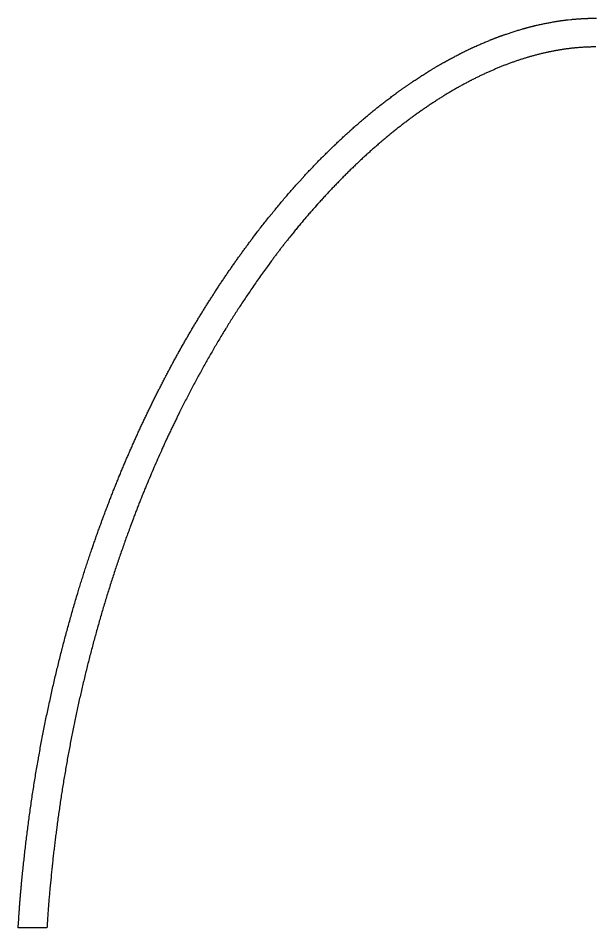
# Model space of a CAD drawing. Extents: x -7325 to -371, y -3238 to 133.
# Drawn here: x -2139.6 to -1948.9, y -309 to -9 of the extents above; entities that cross this region are included whole.
import ezdxf

# ---------------------------------------------------------------- set-up
doc = ezdxf.new("R2010")
doc.units = 0
doc.header["$MEASUREMENT"] = 0
doc.layers.add('NAILERS', color=7, linetype='CONTINUOUS')

msp = doc.modelspace()

# ---------------------------------------------------------------- linework, layer by layer
at = {"layer": 'NAILERS'}
msp.add_lwpolyline([(-1948.88, -18.44), (-1949.14, -18.44), (-1949.39, -18.44), (-1949.65, -18.45), (-1949.91, -18.45), (-1950.16, -18.45), (-1950.42, -18.46), (-1950.67, -18.47), (-1950.93, -18.47), (-1951.19, -18.48), (-1951.44, -18.49), (-1951.7, -18.5), (-1951.95, -18.51), (-1951.96, -18.51), (-1952.22, -18.52), (-1952.47, -18.54), (-1952.73, -18.55), (-1952.99, -18.56), (-1953.24, -18.58), (-1953.5, -18.6), (-1953.75, -18.61), (-1954.01, -18.63), (-1954.27, -18.65), (-1954.52, -18.67), (-1954.78, -18.69), (-1955.03, -18.71), (-1955.29, -18.74), (-1955.55, -18.76), (-1955.8, -18.78), (-1956.06, -18.81), (-1956.08, -18.81), (-1956.34, -18.84), (-1956.6, -18.87), (-1956.86, -18.9), (-1957.12, -18.92), (-1957.38, -18.95), (-1957.64, -18.99), (-1957.89, -19.02), (-1958.15, -19.05), (-1958.41, -19.08), (-1958.67, -19.12), (-1958.93, -19.15), (-1959.18, -19.19), (-1959.44, -19.23), (-1959.7, -19.27), (-1959.96, -19.31), (-1960.21, -19.35), (-1960.25, -19.35), (-1960.51, -19.39), (-1960.77, -19.43), (-1961.03, -19.48), (-1961.29, -19.52), (-1961.55, -19.57), (-1961.81, -19.61), (-1962.07, -19.66), (-1962.33, -19.71), (-1962.59, -19.75), (-1962.85, -19.8), (-1963.11, -19.85), (-1963.37, -19.9), (-1963.63, -19.95), (-1963.89, -20.01), (-1964.15, -20.06), (-1964.41, -20.11), (-1964.44, -20.12), (-1964.71, -20.18), (-1964.97, -20.23), (-1965.23, -20.29), (-1965.49, -20.35), (-1965.76, -20.41), (-1966.02, -20.47), (-1966.28, -20.53), (-1966.54, -20.59), (-1966.8, -20.65), (-1967.07, -20.72), (-1967.33, -20.78), (-1967.59, -20.85), (-1967.85, -20.91), (-1968.11, -20.98), (-1968.37, -21.05), (-1968.63, -21.11), (-1968.67, -21.12), (-1968.93, -21.2), (-1969.2, -21.27), (-1969.46, -21.34), (-1969.73, -21.41), (-1969.99, -21.48), (-1970.25, -21.56), (-1970.52, -21.63), (-1970.78, -21.71), (-1971.04, -21.79), (-1971.31, -21.86), (-1971.57, -21.94), (-1971.83, -22.02), (-1972.09, -22.1), (-1972.36, -22.18), (-1972.62, -22.26), (-1972.88, -22.34), (-1972.92, -22.36), (-1973.19, -22.44), (-1973.45, -22.53), (-1973.72, -22.61), (-1973.98, -22.7), (-1974.25, -22.79), (-1974.51, -22.87), (-1974.78, -22.96), (-1975.04, -23.05), (-1975.31, -23.14), (-1975.57, -23.23), (-1975.83, -23.33), (-1976.1, -23.42), (-1976.36, -23.51), (-1976.62, -23.61), (-1976.89, -23.7), (-1977.15, -23.8), (-1977.19, -23.81), (-1977.46, -23.91), (-1977.73, -24.01), (-1977.99, -24.11), (-1978.26, -24.21), (-1978.53, -24.31), (-1978.79, -24.41), (-1979.06, -24.51), (-1979.32, -24.62), (-1979.59, -24.72), (-1979.86, -24.83), (-1980.12, -24.93), (-1980.38, -25.04), (-1980.65, -25.15), (-1980.91, -25.25), (-1981.18, -25.36), (-1981.44, -25.47), (-1981.48, -25.49), (-1981.75, -25.6), (-1982.02, -25.71), (-1982.29, -25.83), (-1982.55, -25.94), (-1982.82, -26.06), (-1983.09, -26.17), (-1983.36, -26.29), (-1983.62, -26.41), (-1983.89, -26.52), (-1984.15, -26.64), (-1984.42, -26.76), (-1984.68, -26.88), (-1984.95, -27), (-1985.21, -27.12), (-1985.48, -27.24), (-1985.74, -27.37), (-1985.79, -27.39), (-1986.06, -27.51), (-1986.32, -27.64), (-1986.59, -27.77), (-1986.86, -27.89), (-1987.13, -28.02), (-1987.4, -28.15), (-1987.66, -28.28), (-1987.93, -28.41), (-1988.2, -28.54), (-1988.46, -28.67), (-1988.73, -28.81), (-1989, -28.94), (-1989.26, -29.07), (-1989.53, -29.21), (-1989.79, -29.34), (-1990.05, -29.48), (-1990.1, -29.5), (-1990.37, -29.64), (-1990.64, -29.78), (-1990.91, -29.92), (-1991.18, -30.06), (-1991.44, -30.2), (-1991.71, -30.34), (-1991.98, -30.49), (-1992.25, -30.63), (-1992.51, -30.77), (-1992.78, -30.92), (-1993.05, -31.06), (-1993.31, -31.21), (-1993.58, -31.36), (-1993.84, -31.5), (-1994.11, -31.65), (-1994.37, -31.8), (-1994.42, -31.83), (-1994.69, -31.98), (-1994.96, -32.13), (-1995.23, -32.29), (-1995.49, -32.44), (-1995.76, -32.59), (-1996.03, -32.75), (-1996.3, -32.91), (-1996.57, -33.06), (-1996.83, -33.22), (-1997.1, -33.38), (-1997.36, -33.54), (-1997.63, -33.69), (-1997.9, -33.85), (-1998.16, -34.01), (-1998.43, -34.18), (-1998.69, -34.34), (-1998.74, -34.36), (-1999.01, -34.53), (-1999.27, -34.7), (-1999.54, -34.86), (-1999.81, -35.03), (-2000.08, -35.2), (-2000.35, -35.36), (-2000.62, -35.53), (-2000.88, -35.7), (-2001.15, -35.87), (-2001.42, -36.04), (-2001.68, -36.21), (-2001.95, -36.39), (-2002.21, -36.56), (-2002.48, -36.73), (-2002.74, -36.91), (-2003.01, -37.08), (-2003.05, -37.11), (-2003.32, -37.29), (-2003.59, -37.47), (-2003.86, -37.64), (-2004.13, -37.82), (-2004.39, -38.01), (-2004.66, -38.19), (-2004.93, -38.37), (-2005.19, -38.55), (-2005.46, -38.73), (-2005.73, -38.92), (-2005.99, -39.1), (-2006.26, -39.28), (-2006.52, -39.47), (-2006.79, -39.65), (-2007.05, -39.84), (-2007.31, -40.03), (-2007.36, -40.06), (-2007.63, -40.25), (-2007.9, -40.44), (-2008.16, -40.63), (-2008.43, -40.82), (-2008.7, -41.02), (-2008.96, -41.21), (-2009.23, -41.41), (-2009.5, -41.6), (-2009.76, -41.8), (-2010.03, -41.99), (-2010.29, -42.19), (-2010.56, -42.38), (-2010.82, -42.58), (-2011.09, -42.78), (-2011.35, -42.98), (-2011.61, -43.18), (-2011.65, -43.21), (-2011.92, -43.41), (-2012.19, -43.62), (-2012.46, -43.82), (-2012.72, -44.03), (-2012.99, -44.23), (-2013.26, -44.44), (-2013.52, -44.64), (-2013.79, -44.85), (-2014.05, -45.06), (-2014.32, -45.27), (-2014.58, -45.47), (-2014.84, -45.68), (-2015.11, -45.89), (-2015.37, -46.1), (-2015.63, -46.31), (-2015.89, -46.52), (-2015.93, -46.56), (-2016.2, -46.77), (-2016.47, -46.99), (-2016.73, -47.21), (-2017, -47.42), (-2017.26, -47.64), (-2017.53, -47.86), (-2017.79, -48.08), (-2018.06, -48.3), (-2018.32, -48.52), (-2018.58, -48.74), (-2018.85, -48.96), (-2019.11, -49.18), (-2019.37, -49.4), (-2019.63, -49.62), (-2019.89, -49.85), (-2020.15, -50.07), (-2020.19, -50.1), (-2020.46, -50.33), (-2020.72, -50.56), (-2020.99, -50.79), (-2021.25, -51.02), (-2021.52, -51.25), (-2021.78, -51.48), (-2022.04, -51.71), (-2022.31, -51.94), (-2022.57, -52.17), (-2022.83, -52.4), (-2023.09, -52.64), (-2023.35, -52.87), (-2023.61, -53.1), (-2023.87, -53.34), (-2024.13, -53.57), (-2024.39, -53.81), (-2024.43, -53.84), (-2024.69, -54.08), (-2024.96, -54.32), (-2025.22, -54.56), (-2025.48, -54.8), (-2025.75, -55.05), (-2026.01, -55.29), (-2026.27, -55.53), (-2026.53, -55.77), (-2026.79, -56.02), (-2027.05, -56.26), (-2027.31, -56.51), (-2027.57, -56.75), (-2027.83, -57), (-2028.08, -57.24), (-2028.34, -57.49), (-2028.6, -57.73), (-2028.64, -57.77), (-2028.9, -58.02), (-2029.16, -58.27), (-2029.42, -58.53), (-2029.68, -58.78), (-2029.94, -59.03), (-2030.2, -59.29), (-2030.46, -59.54), (-2030.72, -59.8), (-2030.98, -60.05), (-2031.24, -60.31), (-2031.5, -60.56), (-2031.75, -60.82), (-2032.01, -61.08), (-2032.27, -61.33), (-2032.52, -61.59), (-2032.78, -61.85), (-2032.81, -61.89), (-2033.07, -62.15), (-2033.33, -62.41), (-2033.59, -62.68), (-2033.85, -62.94), (-2034.11, -63.21), (-2034.37, -63.47), (-2034.62, -63.74), (-2034.88, -64), (-2035.14, -64.27), (-2035.39, -64.54), (-2035.65, -64.8), (-2035.9, -65.07), (-2036.16, -65.34), (-2036.41, -65.61), (-2036.66, -65.88), (-2036.92, -66.15), (-2036.95, -66.19), (-2037.21, -66.46), (-2037.47, -66.74), (-2037.72, -67.01), (-2037.98, -67.29), (-2038.23, -67.56), (-2038.49, -67.84), (-2038.74, -68.12), (-2039, -68.39), (-2039.25, -68.67), (-2039.5, -68.95), (-2039.76, -69.23), (-2040.01, -69.51), (-2040.26, -69.79), (-2040.51, -70.07), (-2040.76, -70.35), (-2041.02, -70.63), (-2041.05, -70.67), (-2041.3, -70.95), (-2041.56, -71.24), (-2041.81, -71.53), (-2042.07, -71.81), (-2042.32, -72.1), (-2042.57, -72.39), (-2042.82, -72.68), (-2043.07, -72.97), (-2043.33, -73.25), (-2043.58, -73.54), (-2043.83, -73.83), (-2044.08, -74.12), (-2044.32, -74.41), (-2044.57, -74.71), (-2044.82, -75), (-2045.07, -75.29), (-2045.1, -75.33), (-2045.35, -75.62), (-2045.61, -75.92), (-2045.86, -76.22), (-2046.11, -76.52), (-2046.36, -76.82), (-2046.61, -77.11), (-2046.85, -77.41), (-2047.1, -77.71), (-2047.35, -78.01), (-2047.6, -78.31), (-2047.85, -78.61), (-2048.09, -78.92), (-2048.34, -79.22), (-2048.58, -79.52), (-2048.83, -79.82), (-2049.07, -80.12), (-2050.12, -81.42), (-2050.31, -81.66), (-2050.5, -81.89), (-2050.69, -82.12), (-2050.87, -82.36), (-2051.06, -82.59), (-2051.25, -82.82), (-2051.43, -83.06), (-2051.62, -83.29), (-2051.8, -83.53), (-2051.99, -83.76), (-2052.17, -84), (-2052.35, -84.23), (-2052.54, -84.47), (-2052.72, -84.71), (-2052.9, -84.94), (-2053.09, -85.18), (-2053.27, -85.42), (-2053.45, -85.65), (-2053.63, -85.89), (-2053.81, -86.13), (-2053.99, -86.37), (-2054.18, -86.6), (-2054.36, -86.84), (-2054.54, -87.08), (-2054.71, -87.32), (-2054.89, -87.56), (-2055.07, -87.8), (-2055.25, -88.04), (-2055.43, -88.28), (-2055.61, -88.52), (-2055.78, -88.76), (-2055.96, -89), (-2057.3, -90.83), (-2057.63, -91.28), (-2057.96, -91.73), (-2058.29, -92.18), (-2058.61, -92.63), (-2058.94, -93.08), (-2059.26, -93.53), (-2059.58, -93.98), (-2059.9, -94.44), (-2060.22, -94.89), (-2060.54, -95.34), (-2060.86, -95.8), (-2061.18, -96.25), (-2061.49, -96.71), (-2061.81, -97.17), (-2062.12, -97.62), (-2062.44, -98.08), (-2062.78, -98.59), (-2063.05, -98.98), (-2063.32, -99.38), (-2063.59, -99.77), (-2063.86, -100.17), (-2064.12, -100.57), (-2064.39, -100.97), (-2064.66, -101.37), (-2064.92, -101.76), (-2065.19, -102.16), (-2065.45, -102.56), (-2065.72, -102.96), (-2065.98, -103.36), (-2066.24, -103.76), (-2066.5, -104.17), (-2066.76, -104.57), (-2067.03, -104.97), (-2067.29, -105.37), (-2067.55, -105.77), (-2067.8, -106.18), (-2068.06, -106.58), (-2068.32, -106.98), (-2068.58, -107.39), (-2068.83, -107.79), (-2069.09, -108.2), (-2069.35, -108.6), (-2069.6, -109.01), (-2069.85, -109.41), (-2070.11, -109.82), (-2070.36, -110.23), (-2070.61, -110.64), (-2070.86, -111.04), (-2071.12, -111.45), (-2071.13, -111.48), (-2071.38, -111.89), (-2071.64, -112.3), (-2071.89, -112.71), (-2072.14, -113.12), (-2072.39, -113.54), (-2072.64, -113.95), (-2072.89, -114.37), (-2073.13, -114.78), (-2073.38, -115.19), (-2073.63, -115.61), (-2073.88, -116.02), (-2074.12, -116.44), (-2074.37, -116.86), (-2074.61, -117.27), (-2074.86, -117.69), (-2075.1, -118.1), (-2075.11, -118.13), (-2075.36, -118.55), (-2075.6, -118.97), (-2075.85, -119.39), (-2076.09, -119.82), (-2076.33, -120.24), (-2076.57, -120.66), (-2076.82, -121.08), (-2077.06, -121.5), (-2077.3, -121.93), (-2077.53, -122.35), (-2077.77, -122.78), (-2078.01, -123.2), (-2078.25, -123.62), (-2078.49, -124.05), (-2078.72, -124.48), (-2078.96, -124.9), (-2078.97, -124.93), (-2079.21, -125.36), (-2079.45, -125.79), (-2079.68, -126.22), (-2079.92, -126.65), (-2080.15, -127.08), (-2080.39, -127.51), (-2080.62, -127.94), (-2080.85, -128.37), (-2081.08, -128.8), (-2081.32, -129.24), (-2081.55, -129.67), (-2081.78, -130.1), (-2082.01, -130.53), (-2082.24, -130.97), (-2082.46, -131.4), (-2082.69, -131.84), (-2082.71, -131.86), (-2082.93, -132.3), (-2083.16, -132.74), (-2083.39, -133.18), (-2083.62, -133.62), (-2083.84, -134.05), (-2084.07, -134.49), (-2084.3, -134.93), (-2084.52, -135.37), (-2084.75, -135.81), (-2084.97, -136.25), (-2085.19, -136.69), (-2085.41, -137.14), (-2085.64, -137.58), (-2085.86, -138.02), (-2086.08, -138.46), (-2086.3, -138.9), (-2087.21, -140.74), (-2087.37, -141.07), (-2087.54, -141.41), (-2087.7, -141.74), (-2087.87, -142.08), (-2088.03, -142.42), (-2088.2, -142.75), (-2088.36, -143.09), (-2088.52, -143.43), (-2088.69, -143.77), (-2088.85, -144.1), (-2089.01, -144.44), (-2089.17, -144.78), (-2089.33, -145.12), (-2089.49, -145.46), (-2089.65, -145.79), (-2089.81, -146.13), (-2089.97, -146.47), (-2090.13, -146.81), (-2090.29, -147.15), (-2090.45, -147.49), (-2090.61, -147.83), (-2090.76, -148.17), (-2090.92, -148.51), (-2091.07, -148.85), (-2091.23, -149.19), (-2091.39, -149.54), (-2091.54, -149.88), (-2091.69, -150.22), (-2091.85, -150.56), (-2092, -150.9), (-2092.15, -151.24), (-2092.31, -151.59), (-2092.32, -151.63), (-2092.63, -152.32), (-2092.94, -153.01), (-2093.24, -153.7), (-2093.54, -154.39), (-2093.85, -155.08), (-2094.15, -155.77), (-2094.45, -156.47), (-2094.75, -157.16), (-2095.05, -157.85), (-2095.34, -158.55), (-2095.64, -159.24), (-2095.94, -159.94), (-2096.23, -160.63), (-2096.53, -161.33), (-2096.82, -162.02), (-2097.11, -162.72), (-2097.15, -162.8), (-2097.29, -163.15), (-2097.44, -163.51), (-2097.59, -163.86), (-2097.74, -164.21), (-2097.88, -164.57), (-2098.03, -164.92), (-2098.17, -165.27), (-2098.32, -165.63), (-2098.46, -165.98), (-2098.61, -166.34), (-2098.75, -166.69), (-2098.89, -167.05), (-2099.03, -167.4), (-2099.18, -167.76), (-2099.32, -168.12), (-2099.46, -168.47), (-2099.6, -168.83), (-2099.74, -169.18), (-2099.88, -169.54), (-2100.02, -169.9), (-2100.16, -170.25), (-2100.3, -170.61), (-2100.43, -170.97), (-2100.57, -171.33), (-2100.71, -171.68), (-2100.85, -172.04), (-2100.98, -172.4), (-2101.12, -172.76), (-2101.25, -173.12), (-2101.39, -173.47), (-2101.52, -173.83), (-2101.66, -174.19), (-2102.4, -176.18), (-2102.58, -176.67), (-2102.76, -177.15), (-2102.94, -177.64), (-2103.11, -178.12), (-2103.29, -178.6), (-2103.47, -179.09), (-2103.64, -179.57), (-2103.82, -180.06), (-2104, -180.54), (-2104.17, -181.03), (-2104.34, -181.52), (-2104.52, -182), (-2104.69, -182.49), (-2104.86, -182.97), (-2105.03, -183.46), (-2105.2, -183.95), (-2105.37, -184.43), (-2105.54, -184.92), (-2105.71, -185.41), (-2105.88, -185.9), (-2106.05, -186.38), (-2106.22, -186.87), (-2106.38, -187.36), (-2106.55, -187.85), (-2106.71, -188.34), (-2106.88, -188.83), (-2107.04, -189.32), (-2107.21, -189.8), (-2107.37, -190.29), (-2107.53, -190.78), (-2107.69, -191.27), (-2107.85, -191.76), (-2107.89, -191.87), (-2108.05, -192.36), (-2108.21, -192.86), (-2108.37, -193.36), (-2108.54, -193.86), (-2108.7, -194.35), (-2108.86, -194.85), (-2109.01, -195.35), (-2109.17, -195.85), (-2109.33, -196.35), (-2109.49, -196.84), (-2109.65, -197.34), (-2109.8, -197.84), (-2109.96, -198.34), (-2110.11, -198.84), (-2110.27, -199.34), (-2110.42, -199.84), (-2110.57, -200.34), (-2110.73, -200.84), (-2110.88, -201.34), (-2111.03, -201.84), (-2111.18, -202.34), (-2111.33, -202.84), (-2111.48, -203.34), (-2111.63, -203.84), (-2111.78, -204.34), (-2111.92, -204.84), (-2112.07, -205.35), (-2112.22, -205.85), (-2112.36, -206.35), (-2112.51, -206.85), (-2112.65, -207.35), (-2112.8, -207.86), (-2112.83, -207.96), (-2112.97, -208.47), (-2113.12, -208.98), (-2113.26, -209.48), (-2113.4, -209.99), (-2113.55, -210.5), (-2113.69, -211.01), (-2113.83, -211.52), (-2113.97, -212.03), (-2114.11, -212.54), (-2114.25, -213.05), (-2114.39, -213.57), (-2114.53, -214.08), (-2114.67, -214.59), (-2114.81, -215.1), (-2114.94, -215.61), (-2115.08, -216.12), (-2115.21, -216.63), (-2115.35, -217.14), (-2115.48, -217.66), (-2115.62, -218.17), (-2115.75, -218.68), (-2115.88, -219.19), (-2116.02, -219.71), (-2116.15, -220.22), (-2116.28, -220.73), (-2116.41, -221.24), (-2116.54, -221.76), (-2116.67, -222.27), (-2116.8, -222.78), (-2116.92, -223.3), (-2117.05, -223.81), (-2117.18, -224.32), (-2117.2, -224.42), (-2117.33, -224.94), (-2117.46, -225.46), (-2117.58, -225.98), (-2117.71, -226.5), (-2117.83, -227.02), (-2117.96, -227.55), (-2118.08, -228.07), (-2118.2, -228.59), (-2118.33, -229.11), (-2118.45, -229.63), (-2118.57, -230.15), (-2118.69, -230.67), (-2118.81, -231.2), (-2118.93, -231.72), (-2119.05, -232.24), (-2119.17, -232.76), (-2119.29, -233.28), (-2119.4, -233.81), (-2119.52, -234.33), (-2119.64, -234.85), (-2119.75, -235.38), (-2119.87, -235.9), (-2119.98, -236.42), (-2120.1, -236.95), (-2120.21, -237.47), (-2120.32, -237.99), (-2120.43, -238.52), (-2120.54, -239.04), (-2120.66, -239.56), (-2120.77, -240.09), (-2120.87, -240.61), (-2120.98, -241.14), (-2121, -241.23), (-2121.11, -241.76), (-2121.22, -242.29), (-2121.33, -242.82), (-2121.44, -243.35), (-2121.54, -243.88), (-2121.65, -244.41), (-2121.76, -244.95), (-2121.86, -245.48), (-2121.97, -246.01), (-2122.07, -246.54), (-2122.17, -247.07), (-2122.28, -247.6), (-2122.38, -248.13), (-2122.48, -248.67), (-2122.58, -249.2), (-2122.68, -249.73), (-2122.78, -250.26), (-2122.88, -250.8), (-2122.98, -251.33), (-2123.08, -251.86), (-2123.17, -252.39), (-2123.27, -252.93), (-2123.37, -253.46), (-2123.46, -253.99), (-2123.56, -254.53), (-2123.65, -255.06), (-2123.75, -255.59), (-2123.84, -256.13), (-2123.93, -256.66), (-2124.02, -257.19), (-2124.11, -257.73), (-2124.2, -258.26), (-2124.22, -258.35), (-2124.31, -258.89), (-2124.4, -259.43), (-2124.49, -259.97), (-2124.58, -260.51), (-2124.67, -261.05), (-2124.76, -261.59), (-2124.84, -262.13), (-2124.93, -262.67), (-2125.02, -263.21), (-2125.1, -263.75), (-2125.19, -264.29), (-2125.27, -264.83), (-2125.36, -265.37), (-2125.44, -265.91), (-2125.52, -266.45), (-2125.6, -266.99), (-2125.68, -267.53), (-2125.76, -268.08), (-2125.84, -268.62), (-2125.92, -269.16), (-2126, -269.7), (-2126.08, -270.24), (-2126.16, -270.78), (-2126.24, -271.33), (-2126.31, -271.87), (-2126.39, -272.41), (-2126.46, -272.95), (-2126.54, -273.49), (-2126.61, -274.04), (-2126.68, -274.58), (-2126.76, -275.12), (-2126.83, -275.66), (-2126.98, -276.78), (-2127.04, -277.26), (-2127.1, -277.75), (-2127.17, -278.23), (-2127.23, -278.71), (-2127.29, -279.2), (-2127.35, -279.68), (-2127.41, -280.16), (-2127.47, -280.65), (-2127.53, -281.13), (-2127.59, -281.62), (-2127.65, -282.1), (-2127.71, -282.58), (-2127.76, -283.07), (-2127.82, -283.55), (-2127.88, -284.03), (-2127.93, -284.52), (-2127.99, -285), (-2128.04, -285.49), (-2128.1, -285.97), (-2128.15, -286.46), (-2128.2, -286.94), (-2128.25, -287.42), (-2128.31, -287.91), (-2128.36, -288.39), (-2128.41, -288.88), (-2128.46, -289.36), (-2128.51, -289.85), (-2128.56, -290.33), (-2128.61, -290.82), (-2128.65, -291.3), (-2128.7, -291.79), (-2128.75, -292.27), (-2129.12, -296.13), (-2129.17, -296.62), (-2129.21, -297.11), (-2129.26, -297.6), (-2129.3, -298.08), (-2129.34, -298.57), (-2129.39, -299.06), (-2129.43, -299.55), (-2129.47, -300.03), (-2129.51, -300.52), (-2129.55, -301.01), (-2129.59, -301.5), (-2129.62, -301.99), (-2129.66, -302.47), (-2129.7, -302.96), (-2129.73, -303.45), (-2129.77, -303.94), (-2129.96, -306.73), (-2130, -307.29), (-2130.04, -307.85), (-2130.07, -308.41), (-2130.11, -308.97), (-2139.59, -308.97), (-2139.55, -308.34), (-2139.51, -307.72), (-2139.24, -303.72), (-2139.22, -303.43), (-2139.2, -303.14), (-2139.18, -302.85), (-2139.16, -302.56), (-2139.14, -302.27), (-2139.12, -301.98), (-2139.1, -301.69), (-2139.08, -301.4), (-2139.06, -301.12), (-2139.03, -300.83), (-2139.01, -300.54), (-2138.99, -300.25), (-2138.97, -299.96), (-2138.94, -299.67), (-2138.92, -299.38), (-2138.89, -299.09), (-2138.87, -298.8), (-2138.85, -298.52), (-2138.82, -298.23), (-2138.8, -297.94), (-2138.77, -297.65), (-2138.74, -297.36), (-2138.72, -297.07), (-2138.69, -296.78), (-2138.67, -296.5), (-2138.64, -296.21), (-2138.61, -295.92), (-2138.58, -295.63), (-2138.56, -295.34), (-2138.53, -295.05), (-2138.5, -294.76), (-2138.47, -294.48), (-2138.02, -289.97), (-2137.96, -289.4), (-2137.9, -288.83), (-2137.84, -288.26), (-2137.78, -287.69), (-2137.72, -287.12), (-2137.66, -286.55), (-2137.6, -285.98), (-2137.54, -285.41), (-2137.48, -284.84), (-2137.41, -284.27), (-2137.35, -283.7), (-2137.28, -283.13), (-2137.22, -282.56), (-2137.15, -281.99), (-2137.09, -281.42), (-2137.02, -280.86), (-2136.95, -280.29), (-2136.88, -279.72), (-2136.81, -279.15), (-2136.74, -278.58), (-2136.67, -278.01), (-2136.6, -277.44), (-2136.53, -276.88), (-2136.45, -276.31), (-2136.38, -275.74), (-2136.3, -275.17), (-2136.23, -274.6), (-2136.15, -274.04), (-2136.08, -273.47), (-2136, -272.9), (-2135.92, -272.33), (-2135.84, -271.76), (-2135.76, -271.15), (-2135.68, -270.57), (-2135.6, -269.99), (-2135.51, -269.41), (-2135.43, -268.83), (-2135.35, -268.25), (-2135.26, -267.67), (-2135.18, -267.09), (-2135.09, -266.51), (-2135.01, -265.93), (-2134.92, -265.36), (-2134.83, -264.78), (-2134.74, -264.2), (-2134.65, -263.62), (-2134.56, -263.04), (-2134.47, -262.46), (-2134.38, -261.88), (-2134.29, -261.31), (-2134.2, -260.73), (-2134.1, -260.15), (-2134.01, -259.57), (-2133.91, -259), (-2133.82, -258.42), (-2133.72, -257.84), (-2133.63, -257.26), (-2133.53, -256.69), (-2133.43, -256.11), (-2133.33, -255.53), (-2133.23, -254.96), (-2133.13, -254.38), (-2133.03, -253.8), (-2132.93, -253.23), (-2132.83, -252.65), (-2132.79, -252.44), (-2132.69, -251.88), (-2132.59, -251.32), (-2132.49, -250.75), (-2132.38, -250.19), (-2132.28, -249.63), (-2132.18, -249.06), (-2132.07, -248.5), (-2131.97, -247.94), (-2131.86, -247.38), (-2131.76, -246.81), (-2131.65, -246.25), (-2131.54, -245.69), (-2131.43, -245.13), (-2131.32, -244.57), (-2131.21, -244.01), (-2131.1, -243.44), (-2130.99, -242.88), (-2130.88, -242.32), (-2130.76, -241.76), (-2130.65, -241.2), (-2130.54, -240.64), (-2130.42, -240.08), (-2130.31, -239.52), (-2130.19, -238.96), (-2130.07, -238.4), (-2129.96, -237.84), (-2129.84, -237.28), (-2129.72, -236.72), (-2129.6, -236.16), (-2129.48, -235.6), (-2129.36, -235.04), (-2129.24, -234.48), (-2129.19, -234.28), (-2129.07, -233.73), (-2128.95, -233.18), (-2128.83, -232.64), (-2128.71, -232.09), (-2128.59, -231.55), (-2128.47, -231), (-2128.35, -230.46), (-2128.22, -229.91), (-2128.1, -229.37), (-2127.97, -228.82), (-2127.85, -228.28), (-2127.72, -227.73), (-2127.59, -227.19), (-2127.46, -226.64), (-2127.34, -226.1), (-2127.21, -225.56), (-2127.08, -225.01), (-2126.95, -224.47), (-2126.82, -223.92), (-2126.68, -223.38), (-2126.55, -222.84), (-2126.42, -222.29), (-2126.28, -221.75), (-2126.15, -221.21), (-2126.01, -220.67), (-2125.88, -220.12), (-2125.74, -219.58), (-2125.61, -219.04), (-2125.47, -218.5), (-2125.33, -217.96), (-2125.19, -217.42), (-2125.05, -216.87), (-2125, -216.67), (-2124.86, -216.14), (-2124.72, -215.61), (-2124.59, -215.08), (-2124.45, -214.56), (-2124.31, -214.03), (-2124.17, -213.5), (-2124.03, -212.97), (-2123.89, -212.45), (-2123.74, -211.92), (-2123.6, -211.39), (-2123.46, -210.87), (-2123.31, -210.34), (-2123.17, -209.81), (-2123.02, -209.29), (-2122.88, -208.76), (-2122.73, -208.24), (-2122.58, -207.71), (-2122.44, -207.18), (-2122.29, -206.66), (-2122.14, -206.13), (-2121.99, -205.61), (-2121.84, -205.08), (-2121.69, -204.56), (-2121.54, -204.03), (-2121.38, -203.51), (-2121.23, -202.99), (-2121.08, -202.46), (-2120.92, -201.94), (-2120.77, -201.42), (-2120.61, -200.89), (-2120.46, -200.37), (-2120.3, -199.85), (-2119.94, -198.65), (-2119.81, -198.2), (-2119.67, -197.75), (-2119.53, -197.3), (-2119.4, -196.86), (-2119.26, -196.41), (-2119.12, -195.96), (-2118.99, -195.52), (-2118.85, -195.07), (-2118.71, -194.62), (-2118.57, -194.18), (-2118.43, -193.73), (-2118.29, -193.28), (-2118.15, -192.84), (-2118, -192.39), (-2117.86, -191.95), (-2117.72, -191.5), (-2117.58, -191.06), (-2117.43, -190.61), (-2117.29, -190.17), (-2117.14, -189.72), (-2117, -189.28), (-2116.85, -188.84), (-2116.7, -188.39), (-2116.56, -187.95), (-2116.41, -187.5), (-2116.26, -187.06), (-2116.11, -186.62), (-2115.96, -186.17), (-2115.81, -185.73), (-2115.66, -185.29), (-2115.51, -184.85), (-2115.36, -184.4), (-2114.97, -183.26), (-2114.84, -182.89), (-2114.71, -182.52), (-2114.58, -182.15), (-2114.45, -181.78), (-2114.33, -181.41), (-2114.2, -181.04), (-2114.07, -180.67), (-2113.94, -180.3), (-2113.81, -179.93), (-2113.68, -179.56), (-2113.54, -179.19), (-2113.41, -178.82), (-2113.28, -178.45), (-2113.15, -178.08), (-2113.02, -177.71), (-2112.88, -177.34), (-2112.75, -176.98), (-2112.62, -176.61), (-2112.48, -176.24), (-2112.35, -175.87), (-2112.22, -175.5), (-2112.08, -175.13), (-2111.95, -174.76), (-2111.81, -174.4), (-2111.67, -174.03), (-2111.54, -173.66), (-2111.4, -173.29), (-2111.27, -172.93), (-2111.13, -172.56), (-2110.99, -172.19), (-2110.85, -171.82), (-2110.72, -171.46), (-2110.67, -171.34), (-2110.54, -170.98), (-2110.4, -170.62), (-2110.26, -170.26), (-2110.13, -169.91), (-2109.99, -169.55), (-2109.85, -169.19), (-2109.71, -168.83), (-2109.58, -168.47), (-2109.44, -168.11), (-2109.3, -167.75), (-2109.16, -167.39), (-2109.02, -167.03), (-2108.88, -166.68), (-2108.74, -166.32), (-2108.6, -165.96), (-2108.46, -165.6), (-2108.32, -165.24), (-2108.18, -164.89), (-2108.03, -164.53), (-2107.89, -164.17), (-2107.75, -163.81), (-2107.61, -163.46), (-2107.46, -163.1), (-2107.32, -162.74), (-2107.18, -162.38), (-2107.03, -162.03), (-2106.89, -161.67), (-2106.74, -161.32), (-2106.6, -160.96), (-2106.45, -160.6), (-2106.31, -160.25), (-2106.16, -159.89), (-2106.11, -159.78), (-2105.97, -159.43), (-2105.83, -159.08), (-2105.68, -158.73), (-2105.54, -158.39), (-2105.39, -158.04), (-2105.25, -157.69), (-2105.1, -157.34), (-2104.96, -156.99), (-2104.81, -156.65), (-2104.66, -156.3), (-2104.52, -155.95), (-2104.37, -155.6), (-2104.22, -155.26), (-2104.07, -154.91), (-2103.92, -154.56), (-2103.78, -154.22), (-2103.63, -153.87), (-2103.48, -153.52), (-2103.33, -153.18), (-2103.18, -152.83), (-2103.03, -152.48), (-2102.88, -152.14), (-2102.73, -151.79), (-2102.57, -151.45), (-2102.42, -151.1), (-2102.27, -150.76), (-2102.12, -150.41), (-2101.97, -150.07), (-2101.81, -149.72), (-2101.66, -149.38), (-2101.51, -149.03), (-2101.35, -148.69), (-2101.3, -148.58), (-2101.15, -148.24), (-2101, -147.9), (-2100.85, -147.57), (-2100.7, -147.23), (-2100.54, -146.89), (-2100.39, -146.56), (-2100.24, -146.22), (-2100.09, -145.88), (-2099.93, -145.55), (-2099.78, -145.21), (-2099.62, -144.87), (-2099.47, -144.54), (-2099.31, -144.2), (-2099.16, -143.87), (-2099, -143.53), (-2098.85, -143.2), (-2098.69, -142.86), (-2098.53, -142.53), (-2098.38, -142.19), (-2098.22, -141.86), (-2098.06, -141.52), (-2097.91, -141.19), (-2097.75, -140.86), (-2097.59, -140.52), (-2097.43, -140.19), (-2097.27, -139.85), (-2097.11, -139.52), (-2096.95, -139.19), (-2096.79, -138.85), (-2096.63, -138.52), (-2096.47, -138.19), (-2096.31, -137.85), (-2096.26, -137.75), (-2096.1, -137.42), (-2095.94, -137.09), (-2095.78, -136.77), (-2095.62, -136.44), (-2095.46, -136.12), (-2095.3, -135.79), (-2095.14, -135.47), (-2094.98, -135.14), (-2094.82, -134.82), (-2094.66, -134.49), (-2094.5, -134.17), (-2094.34, -133.85), (-2094.18, -133.52), (-2094.01, -133.2), (-2093.85, -132.88), (-2093.69, -132.55), (-2093.53, -132.23), (-2093.36, -131.91), (-2093.2, -131.58), (-2093.04, -131.26), (-2092.87, -130.94), (-2092.71, -130.62), (-2092.54, -130.29), (-2092.38, -129.97), (-2092.21, -129.65), (-2092.04, -129.33), (-2091.88, -129.01), (-2091.71, -128.68), (-2091.54, -128.36), (-2091.38, -128.04), (-2091.21, -127.72), (-2091.04, -127.4), (-2090.99, -127.29), (-2090.82, -126.98), (-2090.66, -126.66), (-2090.49, -126.35), (-2090.33, -126.04), (-2090.16, -125.72), (-2089.99, -125.41), (-2089.83, -125.1), (-2089.66, -124.79), (-2089.49, -124.47), (-2089.33, -124.16), (-2089.16, -123.85), (-2088.99, -123.54), (-2088.82, -123.22), (-2088.65, -122.91), (-2088.48, -122.6), (-2088.32, -122.29), (-2088.15, -121.98), (-2087.98, -121.67), (-2087.81, -121.36), (-2087.64, -121.05), (-2087.46, -120.74), (-2087.29, -120.43), (-2087.12, -120.12), (-2086.95, -119.81), (-2086.78, -119.5), (-2086.61, -119.19), (-2086.43, -118.88), (-2086.26, -118.57), (-2086.09, -118.26), (-2085.91, -117.95), (-2085.74, -117.64), (-2085.57, -117.33), (-2085.51, -117.22), (-2085.33, -116.92), (-2085.16, -116.62), (-2084.99, -116.32), (-2084.82, -116.02), (-2084.65, -115.72), (-2084.48, -115.42), (-2084.3, -115.11), (-2084.13, -114.81), (-2083.96, -114.51), (-2083.79, -114.21), (-2083.61, -113.91), (-2083.44, -113.61), (-2083.26, -113.31), (-2083.09, -113.02), (-2082.91, -112.72), (-2082.74, -112.42), (-2082.56, -112.12), (-2082.39, -111.82), (-2082.21, -111.52), (-2082.04, -111.22), (-2081.86, -110.92), (-2081.68, -110.63), (-2081.5, -110.33), (-2081.33, -110.03), (-2081.15, -109.73), (-2080.97, -109.44), (-2080.79, -109.14), (-2080.61, -108.84), (-2080.44, -108.55), (-2080.26, -108.25), (-2080.08, -107.95), (-2079.9, -107.66), (-2079.83, -107.55), (-2079.65, -107.26), (-2079.48, -106.97), (-2079.3, -106.68), (-2079.12, -106.39), (-2078.95, -106.1), (-2078.77, -105.82), (-2078.59, -105.53), (-2078.41, -105.24), (-2078.23, -104.95), (-2078.06, -104.66), (-2077.88, -104.38), (-2077.7, -104.09), (-2077.52, -103.8), (-2077.34, -103.52), (-2077.16, -103.23), (-2076.98, -102.94), (-2076.79, -102.66), (-2076.61, -102.37), (-2076.43, -102.08), (-2076.25, -101.8), (-2076.07, -101.51), (-2075.89, -101.23), (-2075.7, -100.94), (-2075.52, -100.66), (-2075.34, -100.37), (-2075.15, -100.09), (-2074.97, -99.8), (-2074.78, -99.52), (-2074.6, -99.23), (-2074.42, -98.95), (-2074.23, -98.67), (-2074.04, -98.38), (-2073.98, -98.28), (-2073.79, -98), (-2073.61, -97.72), (-2073.43, -97.45), (-2073.25, -97.17), (-2073.07, -96.9), (-2072.88, -96.62), (-2072.7, -96.34), (-2072.52, -96.07), (-2072.33, -95.79), (-2072.15, -95.52), (-2071.96, -95.24), (-2071.78, -94.97), (-2071.6, -94.69), (-2071.41, -94.42), (-2071.22, -94.15), (-2071.04, -93.87), (-2070.85, -93.6), (-2070.67, -93.33), (-2070.48, -93.05), (-2070.29, -92.78), (-2070.11, -92.51), (-2069.92, -92.23), (-2069.73, -91.96), (-2069.54, -91.69), (-2069.35, -91.42), (-2069.17, -91.15), (-2068.98, -90.87), (-2068.79, -90.6), (-2068.6, -90.33), (-2068.41, -90.06), (-2068.22, -89.79), (-2068.03, -89.52), (-2067.95, -89.41), (-2067.77, -89.15), (-2067.58, -88.89), (-2067.39, -88.62), (-2067.21, -88.36), (-2067.02, -88.1), (-2066.83, -87.83), (-2066.65, -87.57), (-2066.46, -87.31), (-2066.27, -87.05), (-2066.08, -86.78), (-2065.89, -86.52), (-2065.7, -86.26), (-2065.51, -86), (-2065.32, -85.74), (-2065.13, -85.48), (-2064.94, -85.22), (-2064.75, -84.96), (-2064.56, -84.7), (-2064.37, -84.44), (-2064.18, -84.18), (-2063.99, -83.92), (-2063.79, -83.66), (-2063.6, -83.4), (-2063.41, -83.14), (-2063.22, -82.88), (-2063.02, -82.62), (-2062.83, -82.36), (-2062.64, -82.1), (-2062.44, -81.85), (-2062.25, -81.59), (-2062.05, -81.33), (-2061.86, -81.07), (-2061.03, -79.99), (-2060.75, -79.61), (-2060.46, -79.23), (-2060.17, -78.85), (-2059.88, -78.48), (-2059.59, -78.1), (-2059.29, -77.72), (-2059, -77.35), (-2058.71, -76.98), (-2058.41, -76.6), (-2058.12, -76.23), (-2057.82, -75.86), (-2057.53, -75.49), (-2057.23, -75.12), (-2056.93, -74.75), (-2056.63, -74.38), (-2056.33, -74.01), (-2056.27, -73.93), (-2055.98, -73.58), (-2055.68, -73.22), (-2055.39, -72.86), (-2055.09, -72.5), (-2054.8, -72.14), (-2054.5, -71.79), (-2054.21, -71.43), (-2053.91, -71.07), (-2053.61, -70.72), (-2053.32, -70.36), (-2053.02, -70.01), (-2052.72, -69.65), (-2052.42, -69.3), (-2052.13, -68.94), (-2051.83, -68.59), (-2051.53, -68.24), (-2051.23, -67.88), (-2050.93, -67.53), (-2050.62, -67.18), (-2050.32, -66.83), (-2050.02, -66.48), (-2049.71, -66.13), (-2049.41, -65.78), (-2049.1, -65.43), (-2048.8, -65.08), (-2048.49, -64.74), (-2048.18, -64.39), (-2047.87, -64.05), (-2047.56, -63.7), (-2047.25, -63.36), (-2046.94, -63.02), (-2046.63, -62.67), (-2044.99, -60.89), (-2044.69, -60.56), (-2044.39, -60.23), (-2044.08, -59.9), (-2043.78, -59.58), (-2043.48, -59.25), (-2043.17, -58.93), (-2042.87, -58.61), (-2042.56, -58.28), (-2042.25, -57.96), (-2041.94, -57.64), (-2041.63, -57.32), (-2041.32, -57), (-2041.01, -56.68), (-2040.7, -56.36), (-2040.39, -56.05), (-2040.08, -55.73), (-2040.01, -55.66), (-2039.7, -55.35), (-2039.4, -55.05), (-2039.09, -54.74), (-2038.79, -54.43), (-2038.48, -54.13), (-2038.17, -53.82), (-2037.87, -53.52), (-2037.56, -53.21), (-2037.25, -52.91), (-2036.94, -52.61), (-2036.63, -52.3), (-2036.32, -52), (-2036.01, -51.7), (-2035.7, -51.39), (-2035.39, -51.09), (-2035.08, -50.79), (-2035.05, -50.76), (-2034.74, -50.46), (-2034.43, -50.17), (-2034.12, -49.87), (-2033.81, -49.58), (-2033.5, -49.28), (-2033.19, -48.99), (-2032.88, -48.7), (-2032.57, -48.41), (-2032.25, -48.12), (-2031.94, -47.83), (-2031.63, -47.54), (-2031.31, -47.25), (-2030.99, -46.97), (-2030.68, -46.68), (-2030.36, -46.4), (-2030.04, -46.11), (-2029.97, -46.05), (-2029.66, -45.77), (-2029.35, -45.5), (-2029.04, -45.22), (-2028.72, -44.95), (-2028.41, -44.67), (-2028.1, -44.4), (-2027.79, -44.13), (-2027.48, -43.86), (-2027.16, -43.58), (-2026.85, -43.31), (-2026.53, -43.04), (-2026.22, -42.77), (-2025.91, -42.5), (-2025.59, -42.23), (-2025.27, -41.96), (-2024.96, -41.69), (-2024.92, -41.66), (-2024.61, -41.4), (-2024.3, -41.13), (-2023.98, -40.87), (-2023.67, -40.61), (-2023.36, -40.35), (-2023.04, -40.09), (-2022.72, -39.83), (-2022.41, -39.57), (-2022.09, -39.31), (-2021.77, -39.06), (-2021.45, -38.8), (-2021.13, -38.55), (-2020.81, -38.29), (-2020.49, -38.04), (-2020.17, -37.79), (-2019.85, -37.54), (-2019.77, -37.48), (-2019.46, -37.23), (-2019.14, -36.99), (-2018.83, -36.75), (-2018.51, -36.51), (-2018.2, -36.27), (-2017.88, -36.03), (-2017.56, -35.79), (-2017.25, -35.55), (-2016.93, -35.31), (-2016.61, -35.07), (-2016.3, -34.83), (-2015.98, -34.59), (-2015.66, -34.36), (-2015.34, -34.12), (-2015.02, -33.88), (-2014.7, -33.65), (-2014.67, -33.62), (-2014.51, -33.5), (-2014.35, -33.39), (-2014.19, -33.27), (-2014.04, -33.16), (-2013.88, -33.04), (-2013.72, -32.93), (-2013.56, -32.81), (-2013.4, -32.7), (-2013.24, -32.58), (-2013.08, -32.47), (-2012.92, -32.36), (-2012.77, -32.24), (-2012.61, -32.13), (-2012.45, -32.02), (-2012.29, -31.9), (-2012.13, -31.79), (-2011.97, -31.68), (-2011.81, -31.57), (-2011.64, -31.46), (-2011.48, -31.35), (-2011.32, -31.24), (-2011.16, -31.12), (-2011, -31.01), (-2010.84, -30.9), (-2010.68, -30.79), (-2010.52, -30.68), (-2010.35, -30.57), (-2010.19, -30.46), (-2010.03, -30.36), (-2009.87, -30.25), (-2009.7, -30.14), (-2009.54, -30.03), (-2009.46, -29.98), (-2009.15, -29.77), (-2008.83, -29.56), (-2008.51, -29.35), (-2008.2, -29.14), (-2007.88, -28.94), (-2007.56, -28.73), (-2007.24, -28.52), (-2006.92, -28.32), (-2006.61, -28.11), (-2006.29, -27.91), (-2005.97, -27.7), (-2005.65, -27.5), (-2005.33, -27.29), (-2005.01, -27.09), (-2004.68, -26.89), (-2004.36, -26.69), (-2004.32, -26.66), (-2004.17, -26.56), (-2004.01, -26.46), (-2003.85, -26.36), (-2003.69, -26.27), (-2003.53, -26.17), (-2003.37, -26.07), (-2003.21, -25.97), (-2003.05, -25.88), (-2002.89, -25.78), (-2002.73, -25.68), (-2002.57, -25.59), (-2002.41, -25.49), (-2002.25, -25.39), (-2002.09, -25.3), (-2001.93, -25.2), (-2001.77, -25.11), (-2001.61, -25.01), (-2001.45, -24.92), (-2001.29, -24.82), (-2001.13, -24.73), (-2000.96, -24.63), (-2000.8, -24.54), (-2000.64, -24.45), (-2000.48, -24.36), (-2000.32, -24.26), (-2000.15, -24.17), (-1999.99, -24.08), (-1999.83, -23.99), (-1999.67, -23.89), (-1999.5, -23.8), (-1999.34, -23.71), (-1999.18, -23.62), (-1999.1, -23.58), (-1998.78, -23.4), (-1998.46, -23.23), (-1998.15, -23.05), (-1997.83, -22.88), (-1997.51, -22.71), (-1997.19, -22.53), (-1996.87, -22.36), (-1996.55, -22.19), (-1996.23, -22.02), (-1995.91, -21.85), (-1995.59, -21.68), (-1995.27, -21.51), (-1994.95, -21.34), (-1994.63, -21.17), (-1994.31, -21), (-1993.98, -20.83), (-1993.95, -20.81), (-1993.79, -20.73), (-1993.63, -20.65), (-1993.47, -20.57), (-1993.31, -20.49), (-1993.15, -20.41), (-1992.99, -20.33), (-1992.83, -20.25), (-1992.67, -20.17), (-1992.51, -20.09), (-1992.35, -20.01), (-1992.19, -19.93), (-1992.03, -19.85), (-1991.87, -19.77), (-1991.71, -19.69), (-1991.55, -19.61), (-1991.39, -19.54), (-1991.23, -19.46), (-1991.07, -19.38), (-1990.91, -19.31), (-1990.74, -19.23), (-1990.58, -19.15), (-1990.42, -19.08), (-1990.26, -19), (-1990.1, -18.93), (-1989.94, -18.85), (-1989.77, -18.78), (-1989.61, -18.7), (-1989.45, -18.63), (-1989.29, -18.55), (-1989.12, -18.48), (-1988.96, -18.41), (-1988.8, -18.34), (-1988.72, -18.3), (-1988.4, -18.16), (-1988.09, -18.02), (-1987.77, -17.88), (-1987.45, -17.74), (-1987.13, -17.6), (-1986.81, -17.47), (-1986.5, -17.33), (-1986.18, -17.19), (-1985.86, -17.06), (-1985.54, -16.92), (-1985.22, -16.79), (-1984.9, -16.65), (-1984.58, -16.52), (-1984.26, -16.38), (-1983.94, -16.25), (-1983.61, -16.12), (-1983.58, -16.11), (-1983.42, -16.04), (-1983.26, -15.98), (-1983.1, -15.91), (-1982.94, -15.85), (-1982.78, -15.79), (-1982.63, -15.72), (-1982.47, -15.66), (-1982.31, -15.6), (-1982.15, -15.54), (-1981.99, -15.47), (-1981.83, -15.41), (-1981.67, -15.35), (-1981.51, -15.29), (-1981.35, -15.23), (-1981.19, -15.17), (-1981.03, -15.11), (-1980.87, -15.05), (-1980.71, -14.99), (-1980.55, -14.93), (-1980.39, -14.88), (-1980.23, -14.82), (-1980.07, -14.76), (-1979.9, -14.7), (-1979.74, -14.64), (-1979.58, -14.59), (-1979.42, -14.53), (-1979.26, -14.48), (-1979.1, -14.42), (-1978.94, -14.36), (-1978.77, -14.31), (-1978.61, -14.25), (-1978.45, -14.2), (-1978.38, -14.18), (-1978.06, -14.07), (-1977.75, -13.97), (-1977.43, -13.86), (-1977.12, -13.76), (-1976.8, -13.66), (-1976.48, -13.55), (-1976.16, -13.45), (-1975.85, -13.35), (-1975.53, -13.25), (-1975.21, -13.15), (-1974.89, -13.05), (-1974.58, -12.96), (-1974.26, -12.86), (-1973.94, -12.76), (-1973.62, -12.67), (-1973.3, -12.57), (-1973.27, -12.56), (-1973.11, -12.51), (-1972.95, -12.47), (-1972.8, -12.42), (-1972.64, -12.38), (-1972.48, -12.33), (-1972.32, -12.29), (-1972.16, -12.24), (-1972.01, -12.2), (-1971.85, -12.15), (-1971.69, -12.11), (-1971.53, -12.07), (-1971.37, -12.02), (-1971.21, -11.98), (-1971.05, -11.94), (-1970.9, -11.9), (-1970.74, -11.86), (-1970.58, -11.81), (-1970.42, -11.77), (-1970.26, -11.73), (-1970.1, -11.69), (-1969.94, -11.65), (-1969.78, -11.61), (-1969.62, -11.58), (-1969.46, -11.54), (-1969.3, -11.5), (-1969.14, -11.46), (-1968.98, -11.42), (-1968.82, -11.39), (-1968.66, -11.35), (-1968.5, -11.31), (-1968.34, -11.28), (-1968.18, -11.24), (-1968.12, -11.23), (-1967.81, -11.16), (-1967.5, -11.09), (-1967.18, -11.02), (-1966.87, -10.96), (-1966.55, -10.89), (-1966.24, -10.82), (-1965.93, -10.76), (-1965.61, -10.7), (-1965.3, -10.63), (-1964.98, -10.57), (-1964.67, -10.51), (-1964.35, -10.45), (-1964.04, -10.39), (-1963.72, -10.33), (-1963.41, -10.27), (-1963.09, -10.21), (-1963.06, -10.2), (-1962.91, -10.18), (-1962.75, -10.15), (-1962.6, -10.12), (-1962.44, -10.09), (-1962.28, -10.07), (-1962.13, -10.04), (-1961.97, -10.01), (-1961.81, -9.99), (-1961.66, -9.96), (-1961.5, -9.94), (-1961.34, -9.91), (-1961.19, -9.89), (-1961.03, -9.87), (-1960.87, -9.84), (-1960.72, -9.82), (-1960.56, -9.8), (-1960.4, -9.77), (-1960.25, -9.75), (-1960.09, -9.73), (-1959.93, -9.71), (-1959.78, -9.69), (-1959.62, -9.67), (-1959.46, -9.65), (-1959.3, -9.63), (-1959.15, -9.61), (-1958.99, -9.59), (-1958.83, -9.57), (-1958.67, -9.55), (-1958.52, -9.54), (-1958.36, -9.52), (-1958.2, -9.5), (-1958.04, -9.49), (-1957.18, -9.4), (-1956.97, -9.38), (-1956.76, -9.35), (-1956.55, -9.33), (-1956.35, -9.31), (-1956.14, -9.3), (-1955.93, -9.28), (-1955.73, -9.26), (-1955.52, -9.24), (-1955.31, -9.22), (-1955.1, -9.21), (-1954.89, -9.19), (-1954.69, -9.18), (-1954.48, -9.16), (-1954.27, -9.15), (-1954.06, -9.13), (-1953.86, -9.12), (-1953.65, -9.11), (-1953.44, -9.1), (-1953.23, -9.08), (-1953.02, -9.07), (-1952.82, -9.06), (-1952.61, -9.05), (-1952.4, -9.04), (-1952.19, -9.03), (-1951.98, -9.03), (-1951.78, -9.02), (-1951.57, -9.01), (-1951.36, -9), (-1951.15, -9), (-1950.94, -8.99), (-1950.73, -8.99), (-1950.53, -8.98), (-1950.45, -8.98), (-1950.23, -8.97), (-1950.01, -8.97), (-1949.79, -8.97), (-1949.57, -8.97), (-1949.36, -8.96), (-1949.14, -8.96), (-1948.92, -8.96), (-1948.7, -8.96)], dxfattribs=at)

doc.saveas('drawing.dxf')
